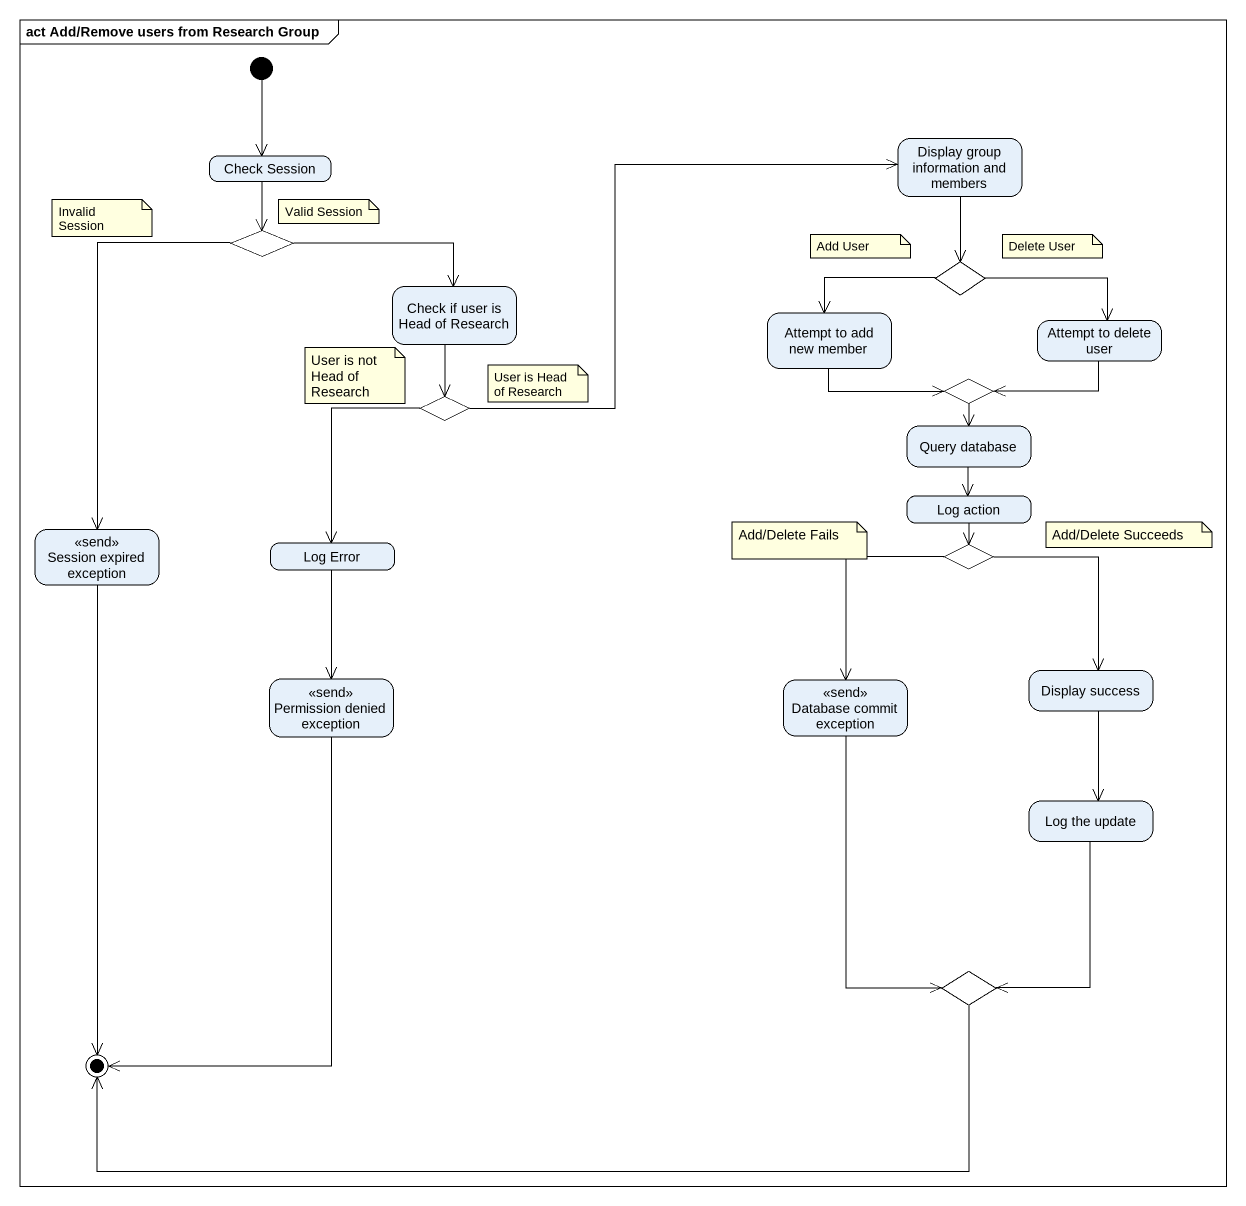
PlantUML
@startuml
mainframe act Add/Remove users from Research Group
hide empty description
state "Display group information and members" as Display_group_information
state "Check Session" as Check_Session
state choice1 <<choice>>
state "Check if user is Head of Research" as Check_if_user_is_Head_of
state "Attempt to add new member" as Attempt_to_add_new_member
state choice2 <<choice>>
state "Attempt to delete user" as Attempt_to_delete_user
state choice3 <<choice>>
state "Query database" as Query_database
state choice4 <<choice>>
state "Session expired exception" as Session_expired_exception <<send>>
state "Log action" as Log_action
state "Log Error" as Log_Error
state choice5 <<choice>>
state "Permission denied exception" as Permission_denied_exception <<send>>
state "Database commit exception" as Database_commit_exception <<send>>
state "Display success" as Display_success
state "Log the update" as Log_the_update
state choice6 <<choice>>
[*] --> Check_Session
Display_group_information --> choice2
Check_Session --> choice1
choice1 -right-> Check_if_user_is_Head_of
choice1 --> Session_expired_exception
Check_if_user_is_Head_of --> choice3
Attempt_to_add_new_member -right-> choice4
choice2 -left-> Attempt_to_add_new_member
choice2 -right-> Attempt_to_delete_user
Attempt_to_delete_user -left-> choice4
choice3 -right-> Display_group_information
choice3 --> Log_Error
Query_database --> Log_action
choice4 --> Query_database
Log_action --> choice5
Log_Error --> Permission_denied_exception
choice5 --> Database_commit_exception
choice5 --> Display_success
Database_commit_exception --> choice6
Display_success --> Log_the_update
Log_the_update --> choice6
Session_expired_exception --> [*]
Permission_denied_exception --> [*]
choice6 -left-> [*]
note as N1
  Invalid Session
end note
note as N2
  Valid Session
end note
note as N3
  Add User
end note
note as N4
  Delete User
end note
note as N5
  User is not Head of Research
end note
note as N6
  User is Head of Research
end note
note as N7
  Add/Delete Fails
end note
note as N8
  Add/Delete Succeeds
end note
@enduml
